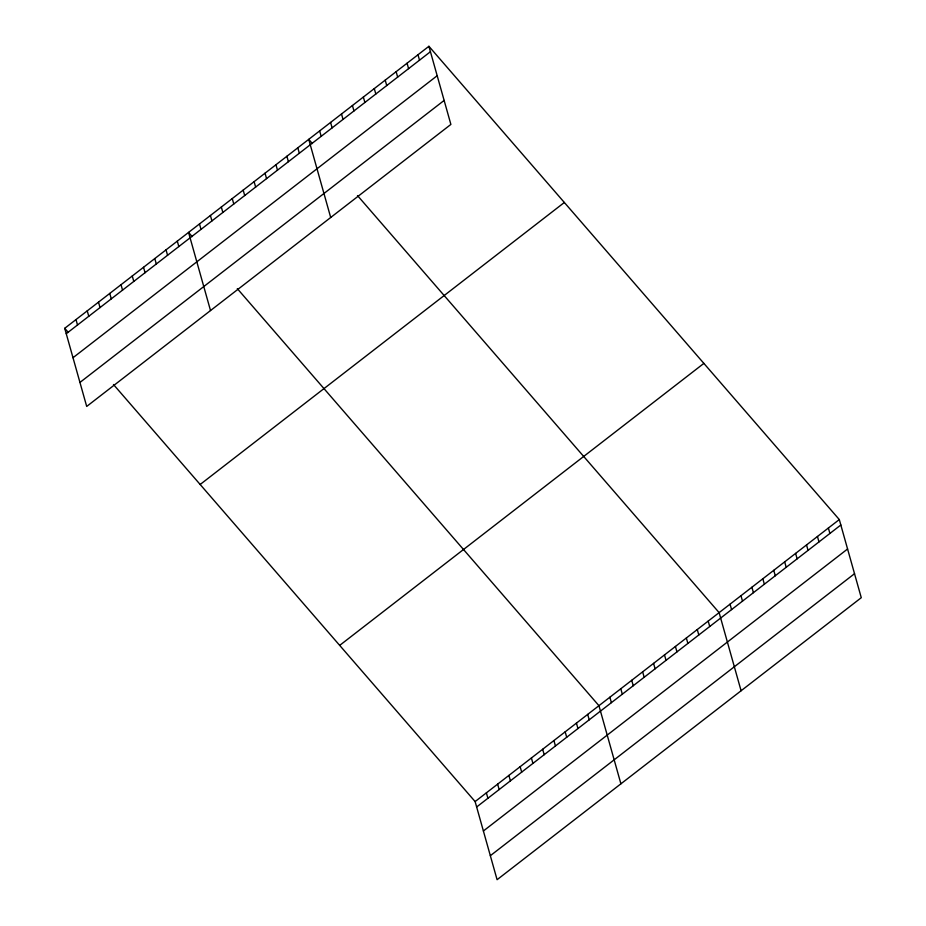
<?xml version="1.0" encoding="UTF-8"?>
<svg xmlns="http://www.w3.org/2000/svg" width="926" height="926" viewBox="0 0 926 926"><rect width="100%" height="100%" fill="white"/><g stroke="black" fill="none" stroke-linecap="round" stroke-linejoin="round"><path stroke-width="1.39" d="M428.912 46.3L450.881 124.431L86.697 406.433L64.727 328.302L428.912 46.3L839.303 519.567L861.273 597.698L497.088 879.7L475.119 801.569L113.481 384.522M66.255 333.719L430.44 51.717M73.004 357.714L437.188 75.712M79.949 382.438L444.133 100.436M200.166 484.483L564.339 202.481M339.692 645.387L703.876 363.386M475.119 801.569L839.303 519.567M476.647 806.986L840.831 524.996M483.395 830.981L847.579 548.991M490.34 855.705L854.524 573.703M312.351 143.53L308.74 139.363L330.698 217.494M357.494 195.583L719.12 612.63L741.089 690.761M192.168 236.581L188.557 232.414L210.515 310.546M237.311 288.646L598.948 705.693L620.906 783.824M64.727 328.302L68.339 332.469M828.376 528.028L829.904 533.457M817.45 536.49L818.978 541.907M806.534 544.951L808.051 550.368M795.608 553.412L797.124 558.829M784.681 561.874L786.197 567.291M773.754 570.335L775.282 575.752M762.827 578.785L764.355 584.213M751.9 587.246L753.428 592.675M740.974 595.707L742.502 601.136M730.047 604.169L731.575 609.586M708.205 621.091L709.721 626.508M697.278 629.553L698.794 634.97M686.351 638.014L687.868 643.431M675.424 646.464L676.952 651.892M664.498 654.925L666.025 660.354M653.571 663.386L655.099 668.815M642.644 671.848L644.172 677.276M631.717 680.309L633.245 685.726M620.79 688.77L622.318 694.187M609.875 697.232L611.392 702.649M417.985 54.761L419.513 60.178M407.07 63.223L408.586 68.64M587.686 714.409L589.214 719.826M396.143 71.684L397.659 77.101M576.435 723.125L577.951 728.542M385.216 80.145L386.732 85.562M565.173 731.841L566.7 737.258M374.289 88.595L375.817 94.024M553.922 740.557L555.438 745.974M363.362 97.056L364.89 102.485M542.659 749.273L544.187 754.69M352.436 105.518L353.964 110.946M531.408 757.989L532.925 763.406M341.509 113.979L343.037 119.408M520.146 766.705L521.674 772.122M330.582 122.44L332.11 127.857M508.895 775.421L510.411 780.838M319.655 130.902L321.183 136.319M497.632 784.137L499.16 789.554M486.381 792.853L487.898 798.27M297.813 147.824L299.329 153.241M286.886 156.274L288.403 161.703M275.96 164.735L277.487 170.164M265.033 173.197L266.561 178.625M254.106 181.658L255.634 187.087M243.179 190.119L244.707 195.536M232.252 198.581L233.78 203.998M221.326 207.042L222.853 212.459M210.41 215.503L211.927 220.92M199.484 223.965L201 229.382M177.294 241.13L178.822 246.559M166.043 249.846L167.56 255.275M154.781 258.562L156.309 263.991M143.53 267.29L145.058 272.707M132.268 276.006L133.795 281.423M121.017 284.722L122.545 290.139M109.754 293.438L111.282 298.855M98.503 302.154L100.031 307.571M87.241 310.87L88.769 316.287M75.99 319.586L77.518 325.003"/></g></svg>
